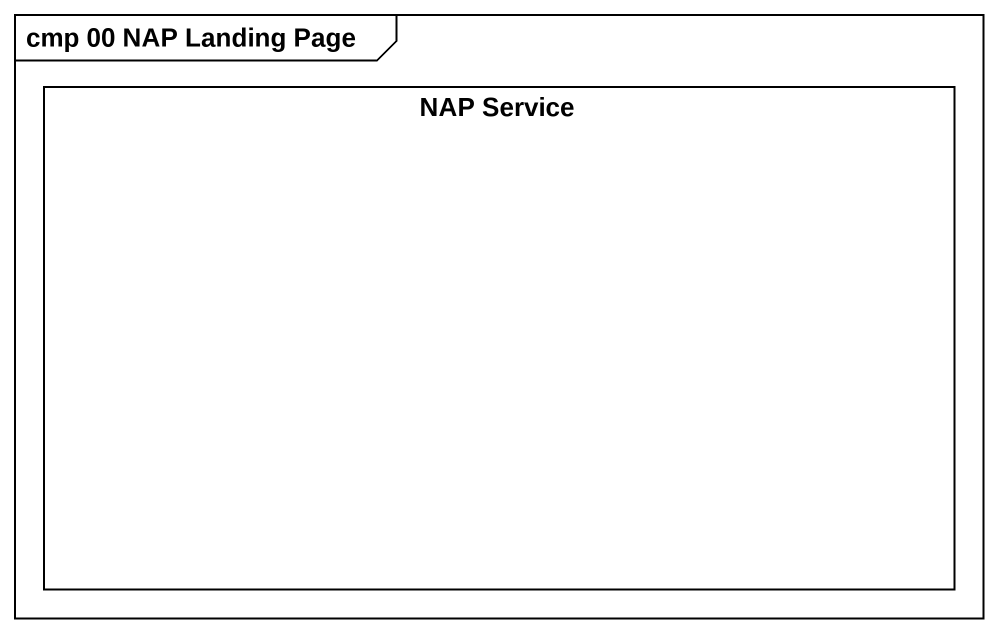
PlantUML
@startuml
mainframe cmp 00 NAP Landing Page
rectangle "NAP Service" as NAP_Service
@enduml
